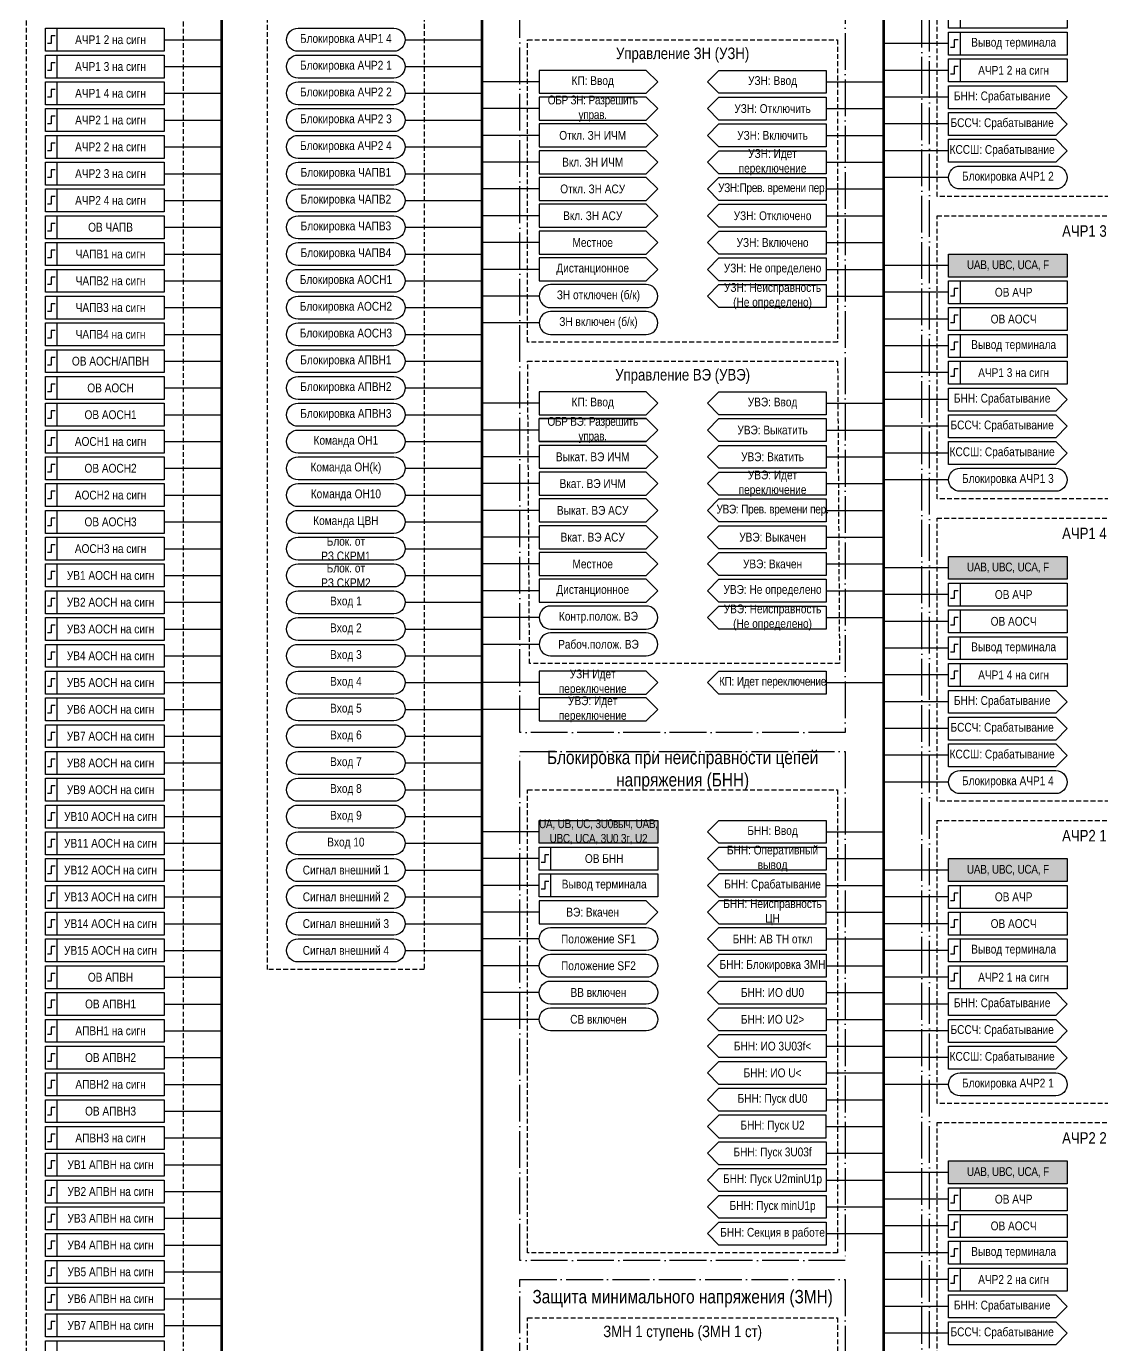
# Model space of a CAD drawing. Header units: millimetres. Extents: x -3568 to 1010, y 18 to 1948.
# Drawn here: x 76 to 357, y 1190 to 1534.5 of the extents above; entities that cross this region are included whole.
import ezdxf

# ---------------------------------------------------------------- set-up
doc = ezdxf.new("R2010")
doc.units = ezdxf.units.MM
doc.linetypes.add('ACAD_ISO04W100', pattern=[30, 24, -3, 0, -3])
doc.linetypes.add('штриховая2', pattern=[0.375, 0.25, -0.125])
doc.layers.add('TEXT', color=7, linetype='Continuous', lineweight=25)
doc.layers.add('Основная', color=7, linetype='Continuous')
doc.styles.add('2.5_Gost_RD', font='ARIALN.TTF', dxfattribs={"height": 2.5})
doc.styles.add('3.5_Gost_RD', font='ARIALN.TTF', dxfattribs={"height": 3.5})

msp = doc.modelspace()

# ---------------------------------------------------------------- hatches: boundary and pattern name
at = {"ltscale": 100, "true_color": 0x00cb62}
h = msp.add_hatch(color=112, dxfattribs=at)
h.dxf.hatch_style = 1
h.paths.add_polyline_path([(317, 1475), (348, 1475), (348, 1469), (317, 1469)])
h = msp.add_hatch(color=112, dxfattribs=at)
h.dxf.hatch_style = 1
h.paths.add_polyline_path([(317, 1396), (348, 1396), (348, 1390), (317, 1390)])
h = msp.add_hatch(color=112, dxfattribs=at)
h.dxf.hatch_style = 1
h.paths.add_polyline_path([(210, 1327), (241, 1327), (241, 1321), (210, 1321)])
h = msp.add_hatch(color=112, dxfattribs=at)
h.dxf.hatch_style = 1
h.paths.add_polyline_path([(317, 1317), (348, 1317), (348, 1311), (317, 1311)])
h = msp.add_hatch(color=112, dxfattribs=at)
h.dxf.hatch_style = 1
h.paths.add_polyline_path([(317, 1238), (348, 1238), (348, 1232), (317, 1232)])

# ---------------------------------------------------------------- linework, layer by layer
at = {"lineweight": 100, "ltscale": 100}
for p, q in [((195, 1860), (195, 505)), ((300, 1860), (300, 505)), ((127, 1695), (127, 616))]:
    msp.add_line(p, q, dxfattribs=at)
at = {"ltscale": 100}
for p, q in [((112, 1531), (127, 1531)), ((175, 1531), (195, 1531)), ((317, 1530), (300, 1530)), ((112, 1524), (127, 1524)), ((175, 1524), (195, 1524)), ((317, 1523), (300, 1523)), ((210, 1520), (195, 1520)), ((285, 1520), (300, 1520)), ((112, 1517), (127, 1517)), ((175, 1517), (195, 1517)), ((317, 1516), (300, 1516)), ((210, 1513), (195, 1513)), ((285, 1513), (300, 1513)), ((112, 1510), (127, 1510)), ((175, 1510), (195, 1510)), ((317, 1509), (300, 1509)), ((210, 1506), (195, 1506)), ((285, 1506), (300, 1506)), ((112, 1503), (127, 1503)), ((175, 1503), (195, 1503)), ((210, 1499), (195, 1499)), ((285, 1499), (300, 1499)), ((317, 1502), (300, 1502)), ((112, 1496), (127, 1496)), ((175, 1496), (195, 1496)), ((285, 1496), (257, 1496)), ((210, 1492), (195, 1492)), ((285, 1492), (300, 1492)), ((317, 1495), (300, 1495)), ((112, 1489), (127, 1489)), ((175, 1489), (195, 1489)), ((285, 1489), (257, 1489)), ((210, 1485), (195, 1485)), ((285, 1485), (300, 1485)), ((112, 1482), (127, 1482)), ((175, 1482), (195, 1482)), ((285, 1482), (257, 1482)), ((210, 1478), (195, 1478)), ((285, 1478), (300, 1478)), ((112, 1475), (127, 1475)), ((175, 1475), (195, 1475)), ((285, 1475), (257, 1475)), ((317, 1472), (300, 1472)), ((112, 1468), (127, 1468)), ((175, 1468), (195, 1468)), ((210, 1471), (195, 1471)), ((285, 1471), (300, 1471)), ((317, 1465), (300, 1465)), ((112, 1461), (127, 1461)), ((175, 1461), (195, 1461)), ((210, 1464), (195, 1464)), ((285, 1464), (300, 1464)), ((317, 1458), (300, 1458)), ((112, 1454), (127, 1454)), ((175, 1454), (195, 1454)), ((210, 1457), (195, 1457)), ((317, 1451), (300, 1451)), ((112, 1447), (127, 1447)), ((175, 1447), (195, 1447)), ((317, 1444), (300, 1444)), ((112, 1440), (127, 1440)), ((175, 1440), (195, 1440)), ((317, 1437), (300, 1437)), ((210, 1436), (195, 1436)), ((285, 1436), (300, 1436)), ((112, 1433), (127, 1433)), ((175, 1433), (195, 1433)), ((317, 1430), (300, 1430)), ((210, 1429), (195, 1429)), ((285, 1429), (300, 1429)), ((112, 1426), (127, 1426)), ((175, 1426), (195, 1426)), ((317, 1423), (300, 1423)), ((210, 1422), (195, 1422)), ((285, 1422), (300, 1422)), ((112, 1419), (127, 1419)), ((175, 1419), (195, 1419)), ((317, 1416), (300, 1416)), ((210, 1415), (195, 1415)), ((285, 1415), (300, 1415)), ((112, 1412), (127, 1412)), ((175, 1412), (195, 1412)), ((285, 1412), (257, 1412)), ((210, 1408), (195, 1408)), ((285, 1408), (300, 1408)), ((112, 1405), (127, 1405)), ((175, 1405), (195, 1405)), ((285, 1405), (257, 1405)), ((210, 1401), (195, 1401)), ((210, 1401), (195, 1401)), ((285, 1401), (300, 1401)), ((112, 1398), (127, 1398)), ((175, 1398), (195, 1398)), ((285, 1398), (257, 1398)), ((210, 1394), (195, 1394)), ((285, 1394), (300, 1394)), ((317, 1393), (300, 1393)), ((112, 1391), (127, 1391)), ((175, 1391), (195, 1391)), ((285, 1391), (257, 1391)), ((210, 1387), (195, 1387)), ((285, 1387), (300, 1387)), ((317, 1386), (300, 1386)), ((112, 1384), (127, 1384)), ((175, 1384), (195, 1384)), ((210, 1380), (195, 1380)), ((285, 1380), (300, 1380)), ((317, 1379), (300, 1379)), ((112, 1377), (127, 1377)), ((175, 1377), (195, 1377)), ((210, 1373), (195, 1373)), ((317, 1372), (300, 1372)), ((112, 1370), (127, 1370)), ((175, 1370), (195, 1370)), ((317, 1365), (300, 1365)), ((112, 1363), (127, 1363)), ((175, 1363), (195, 1363)), ((210, 1363), (195, 1363)), ((285, 1363), (300, 1363)), ((317, 1358), (300, 1358)), ((112, 1356), (127, 1356)), ((175, 1356), (195, 1356)), ((210, 1356), (195, 1356)), ((317, 1351), (300, 1351)), ((112, 1349), (127, 1349)), ((175, 1349), (195, 1349)), ((317, 1344), (300, 1344)), ((112, 1342), (127, 1342)), ((175, 1342), (195, 1342)), ((317, 1337), (300, 1337)), ((112, 1335), (127, 1335)), ((175, 1335), (195, 1335)), ((112, 1328), (127, 1328)), ((175, 1328), (195, 1328)), ((210, 1324), (195, 1324)), ((285, 1324), (300, 1324)), ((112, 1321), (127, 1321)), ((175, 1321), (195, 1321)), ((210, 1317), (195, 1317)), ((285, 1317), (300, 1317)), ((112, 1314), (127, 1314)), ((175, 1314), (195, 1314)), ((317, 1314), (300, 1314)), ((210, 1310), (195, 1310)), ((285, 1310), (300, 1310)), ((112, 1307), (127, 1307)), ((175, 1307), (195, 1307)), ((317, 1307), (300, 1307)), ((210, 1303), (195, 1303)), ((285, 1303), (300, 1303)), ((112, 1300), (127, 1300)), ((175, 1300), (195, 1300)), ((317, 1300), (300, 1300)), ((210, 1296), (195, 1296)), ((285, 1296), (300, 1296)), ((112, 1293), (127, 1293)), ((175, 1293), (195, 1293)), ((317, 1293), (300, 1293)), ((210, 1289), (195, 1289)), ((285, 1289), (300, 1289)), ((112, 1286), (127, 1286)), ((317, 1286), (300, 1286)), ((210, 1282), (195, 1282)), ((285, 1282), (300, 1282)), ((112, 1279), (127, 1279)), ((317, 1279), (300, 1279)), ((210, 1275), (195, 1275)), ((285, 1275), (300, 1275)), ((112, 1272), (127, 1272)), ((317, 1272), (300, 1272)), ((285, 1268), (300, 1268)), ((112, 1265), (127, 1265)), ((317, 1265), (300, 1265)), ((285, 1261), (300, 1261)), ((112, 1258), (127, 1258)), ((317, 1258), (300, 1258)), ((112, 1251), (127, 1251)), ((285, 1254), (300, 1254)), ((112, 1244), (127, 1244)), ((285, 1247), (300, 1247)), ((112, 1237), (127, 1237)), ((285, 1240), (300, 1240)), ((317, 1235), (300, 1235)), ((112, 1230), (127, 1230)), ((285, 1233), (300, 1233)), ((317, 1228), (300, 1228)), ((285, 1226), (300, 1226)), ((112, 1223), (127, 1223)), ((317, 1221), (300, 1221)), ((285, 1219), (300, 1219)), ((112, 1216), (127, 1216)), ((317, 1214), (300, 1214)), ((112, 1209), (127, 1209)), ((317, 1207), (300, 1207)), ((112, 1202), (127, 1202)), ((317, 1200), (300, 1200)), ((112, 1195), (127, 1195)), ((317, 1193), (300, 1193))]:
    msp.add_line(p, q, dxfattribs=at)
at = {"color": 251, "linetype": 'ACAD_ISO04W100', "lineweight": 30, "ltscale": 0.4, "true_color": 0x58595b}
for points in [[(310, 1855), (395, 1855), (395, 561), (310, 561)], [(312, 1732), (393, 1732), (393, 935), (312, 935)], [(205, 1345), (290, 1345), (290, 1212), (205, 1212)], [(205, 1207), (290, 1207), (290, 1072), (205, 1072)]]:
    msp.add_lwpolyline(points, close=True, dxfattribs=at)
at = {"color": 7, "linetype": 'штриховая2', "ltscale": 5}
for points in [[(139, 1732), (180, 1732), (180, 1288), (139, 1288)], [(76, 1697), (117, 1697), (117, 616), (76, 616)]]:
    msp.add_lwpolyline(points, close=True, dxfattribs=at)
at = {"linetype": 'ACAD_ISO04W100', "lineweight": 30, "ltscale": 0.4}
msp.add_lwpolyline([(205, 1690), (290, 1690), (290, 1350), (205, 1350)], close=True, dxfattribs=at)
at = {"linetype": 'штриховая2', "ltscale": 5}
for points in [[(314, 1564), (391, 1564), (391, 1490), (314, 1490)], [(207, 1531), (288, 1531), (288, 1452), (207, 1452)], [(314, 1485), (391, 1485), (391, 1411), (314, 1411)], [(207, 1447), (288, 1447), (288.5, 1368), (207.5, 1368)], [(314, 1406), (391, 1406), (391, 1332), (314, 1332)], [(207, 1335), (288, 1335), (288, 1214), (207, 1214)], [(314, 1327), (391, 1327), (391, 1253), (314, 1253)], [(314, 1248), (391, 1248), (391, 1174), (314, 1174)], [(207, 1197), (288, 1197), (288, 1138), (207, 1138)]]:
    msp.add_lwpolyline(points, close=True, dxfattribs=at)
at = {"ltscale": 100}
for points in [[(317, 1540), (320, 1540), (320, 1534), (317, 1534)], [(317, 1540), (348, 1540), (348, 1534), (317, 1534)], [(81, 1534), (84, 1534), (84, 1528), (81, 1528)], [(81, 1534), (112, 1534), (112, 1528), (81, 1528)], [(317, 1533), (320, 1533), (320, 1527), (317, 1527)], [(317, 1533), (348, 1533), (348, 1527), (317, 1527)], [(81, 1527), (84, 1527), (84, 1521), (81, 1521)], [(81, 1527), (112, 1527), (112, 1521), (81, 1521)], [(317, 1526), (320, 1526), (320, 1520), (317, 1520)], [(317, 1526), (348, 1526), (348, 1520), (317, 1520)], [(81, 1520), (84, 1520), (84, 1514), (81, 1514)], [(81, 1520), (112, 1520), (112, 1514), (81, 1514)], [(81, 1513), (84, 1513), (84, 1507), (81, 1507)], [(81, 1513), (112, 1513), (112, 1507), (81, 1507)], [(81, 1506), (84, 1506), (84, 1500), (81, 1500)], [(81, 1506), (112, 1506), (112, 1500), (81, 1500)], [(81, 1499), (84, 1499), (84, 1493), (81, 1493)], [(81, 1499), (112, 1499), (112, 1493), (81, 1493)], [(81, 1492), (84, 1492), (84, 1486), (81, 1486)], [(81, 1492), (112, 1492), (112, 1486), (81, 1486)], [(81, 1485), (84, 1485), (84, 1479), (81, 1479)], [(81, 1485), (112, 1485), (112, 1479), (81, 1479)], [(81, 1478), (84, 1478), (84, 1472), (81, 1472)], [(81, 1478), (112, 1478), (112, 1472), (81, 1472)], [(317, 1475), (348, 1475), (348, 1469), (317, 1469)], [(81, 1471), (84, 1471), (84, 1465), (81, 1465)], [(81, 1471), (112, 1471), (112, 1465), (81, 1465)], [(317, 1468), (320, 1468), (320, 1462), (317, 1462)], [(317, 1468), (348, 1468), (348, 1462), (317, 1462)], [(81, 1464), (84, 1464), (84, 1458), (81, 1458)], [(81, 1464), (112, 1464), (112, 1458), (81, 1458)], [(317, 1461), (320, 1461), (320, 1455), (317, 1455)], [(317, 1461), (348, 1461), (348, 1455), (317, 1455)], [(81, 1457), (84, 1457), (84, 1451), (81, 1451)], [(81, 1457), (112, 1457), (112, 1451), (81, 1451)], [(317, 1454), (320, 1454), (320, 1448), (317, 1448)], [(317, 1454), (348, 1454), (348, 1448), (317, 1448)], [(81, 1450), (84, 1450), (84, 1444), (81, 1444)], [(81, 1450), (112, 1450), (112, 1444), (81, 1444)], [(317, 1447), (320, 1447), (320, 1441), (317, 1441)], [(317, 1447), (348, 1447), (348, 1441), (317, 1441)], [(81, 1443), (84, 1443), (84, 1437), (81, 1437)], [(81, 1443), (112, 1443), (112, 1437), (81, 1437)], [(81, 1436), (84, 1436), (84, 1430), (81, 1430)], [(81, 1436), (112, 1436), (112, 1430), (81, 1430)], [(81, 1429), (84, 1429), (84, 1423), (81, 1423)], [(81, 1429), (112, 1429), (112, 1423), (81, 1423)], [(210, 1425), (210, 1419), (238, 1419), (241, 1422), (238, 1425)], [(81, 1422), (84, 1422), (84, 1416), (81, 1416)], [(81, 1422), (112, 1422), (112, 1416), (81, 1416)], [(210, 1418), (210, 1412), (238, 1412), (241, 1415), (238, 1418)], [(81, 1415), (84, 1415), (84, 1409), (81, 1409)], [(81, 1415), (112, 1415), (112, 1409), (81, 1409)], [(210, 1411), (210, 1405), (238, 1405), (241, 1408), (238, 1411)], [(81, 1408), (84, 1408), (84, 1402), (81, 1402)], [(81, 1408), (112, 1408), (112, 1402), (81, 1402)], [(210, 1404), (210, 1398), (238, 1398), (241, 1401), (238, 1404)], [(81, 1401), (84, 1401), (84, 1395), (81, 1395)], [(81, 1401), (112, 1401), (112, 1395), (81, 1395)], [(317, 1396), (348, 1396), (348, 1390), (317, 1390)], [(81, 1394), (84, 1394), (84, 1388), (81, 1388)], [(81, 1394), (112, 1394), (112, 1388), (81, 1388)], [(317, 1389), (320, 1389), (320, 1383), (317, 1383)], [(317, 1389), (348, 1389), (348, 1383), (317, 1383)], [(81, 1387), (84, 1387), (84, 1381), (81, 1381)], [(81, 1387), (112, 1387), (112, 1381), (81, 1381)], [(317, 1382), (320, 1382), (320, 1376), (317, 1376)], [(317, 1382), (348, 1382), (348, 1376), (317, 1376)], [(81, 1380), (84, 1380), (84, 1374), (81, 1374)], [(81, 1380), (112, 1380), (112, 1374), (81, 1374)], [(317, 1375), (320, 1375), (320, 1369), (317, 1369)], [(317, 1375), (348, 1375), (348, 1369), (317, 1369)], [(81, 1373), (84, 1373), (84, 1367), (81, 1367)], [(81, 1373), (112, 1373), (112, 1367), (81, 1367)], [(317, 1368), (320, 1368), (320, 1362), (317, 1362)], [(317, 1368), (348, 1368), (348, 1362), (317, 1362)], [(81, 1366), (84, 1366), (84, 1360), (81, 1360)], [(81, 1366), (112, 1366), (112, 1360), (81, 1360)], [(81, 1359), (84, 1359), (84, 1353), (81, 1353)], [(81, 1359), (112, 1359), (112, 1353), (81, 1353)], [(81, 1352), (84, 1352), (84, 1346), (81, 1346)], [(81, 1352), (112, 1352), (112, 1346), (81, 1346)], [(81, 1345), (84, 1345), (84, 1339), (81, 1339)], [(81, 1345), (112, 1345), (112, 1339), (81, 1339)], [(81, 1338), (84, 1338), (84, 1332), (81, 1332)], [(81, 1338), (112, 1338), (112, 1332), (81, 1332)], [(81, 1331), (84, 1331), (84, 1325), (81, 1325)], [(81, 1331), (112, 1331), (112, 1325), (81, 1325)], [(210, 1327), (241, 1327), (241, 1321), (210, 1321)], [(285, 1321), (257, 1321), (254, 1324), (257, 1327), (285, 1327)], [(81, 1324), (84, 1324), (84, 1318), (81, 1318)], [(81, 1324), (112, 1324), (112, 1318), (81, 1318)], [(210, 1320), (213, 1320), (213, 1314), (210, 1314)], [(210, 1320), (241, 1320), (241, 1314), (210, 1314)], [(285, 1314), (257, 1314), (254, 1317), (257, 1320), (285, 1320)], [(81, 1317), (84, 1317), (84, 1311), (81, 1311)], [(81, 1317), (112, 1317), (112, 1311), (81, 1311)], [(317, 1317), (348, 1317), (348, 1311), (317, 1311)], [(210, 1313), (241, 1313), (241, 1307), (210, 1307)], [(210, 1313), (213, 1313), (213, 1307), (210, 1307)], [(257, 1307), (285, 1307), (285, 1313), (257, 1313), (254, 1310)], [(81, 1310), (84, 1310), (84, 1304), (81, 1304)], [(81, 1310), (112, 1310), (112, 1304), (81, 1304)], [(317, 1310), (320, 1310), (320, 1304), (317, 1304)], [(317, 1310), (348, 1310), (348, 1304), (317, 1304)], [(257, 1300), (285, 1300), (285, 1306), (257, 1306), (254, 1303)], [(81, 1303), (84, 1303), (84, 1297), (81, 1297)], [(81, 1303), (112, 1303), (112, 1297), (81, 1297)], [(317, 1303), (320, 1303), (320, 1297), (317, 1297)], [(317, 1303), (348, 1303), (348, 1297), (317, 1297)], [(285, 1293), (257, 1293), (254, 1296), (257, 1299), (285, 1299)], [(81, 1296), (84, 1296), (84, 1290), (81, 1290)], [(81, 1296), (112, 1296), (112, 1290), (81, 1290)], [(317, 1296), (320, 1296), (320, 1290), (317, 1290)], [(317, 1296), (348, 1296), (348, 1290), (317, 1290)], [(285, 1286), (257, 1286), (254, 1289), (257, 1292), (285, 1292)], [(81, 1289), (84, 1289), (84, 1283), (81, 1283)], [(81, 1289), (112, 1289), (112, 1283), (81, 1283)], [(317, 1289), (320, 1289), (320, 1283), (317, 1283)], [(317, 1289), (348, 1289), (348, 1283), (317, 1283)], [(81, 1282), (84, 1282), (84, 1276), (81, 1276)], [(81, 1282), (112, 1282), (112, 1276), (81, 1276)], [(81, 1275), (84, 1275), (84, 1269), (81, 1269)], [(81, 1275), (112, 1275), (112, 1269), (81, 1269)], [(81, 1268), (84, 1268), (84, 1262), (81, 1262)], [(81, 1268), (112, 1268), (112, 1262), (81, 1262)], [(81, 1261), (84, 1261), (84, 1255), (81, 1255)], [(81, 1261), (112, 1261), (112, 1255), (81, 1255)], [(285, 1251), (257, 1251), (254, 1254), (257, 1257), (285, 1257)], [(81, 1254), (84, 1254), (84, 1248), (81, 1248)], [(81, 1254), (112, 1254), (112, 1248), (81, 1248)], [(257, 1244), (285, 1244), (285, 1250), (257, 1250), (254, 1247)], [(81, 1247), (84, 1247), (84, 1241), (81, 1241)], [(81, 1247), (112, 1247), (112, 1241), (81, 1241)], [(254, 1240), (257, 1243), (285, 1243), (285, 1237), (257, 1237)], [(81, 1240), (84, 1240), (84, 1234), (81, 1234)], [(81, 1240), (112, 1240), (112, 1234), (81, 1234)], [(317, 1238), (348, 1238), (348, 1232), (317, 1232)], [(254, 1233), (257, 1236), (285, 1236), (285, 1230), (257, 1230)], [(81, 1233), (84, 1233), (84, 1227), (81, 1227)], [(81, 1233), (112, 1233), (112, 1227), (81, 1227)], [(317, 1231), (320, 1231), (320, 1225), (317, 1225)], [(317, 1231), (348, 1231), (348, 1225), (317, 1225)], [(254, 1226), (257, 1229), (285, 1229), (285, 1223), (257, 1223)], [(81, 1226), (84, 1226), (84, 1220), (81, 1220)], [(81, 1226), (112, 1226), (112, 1220), (81, 1220)], [(317, 1224), (320, 1224), (320, 1218), (317, 1218)], [(317, 1224), (348, 1224), (348, 1218), (317, 1218)], [(285, 1216), (257, 1216), (254, 1219), (257, 1222), (285, 1222)], [(81, 1219), (84, 1219), (84, 1213), (81, 1213)], [(81, 1219), (112, 1219), (112, 1213), (81, 1213)], [(317, 1217), (320, 1217), (320, 1211), (317, 1211)], [(317, 1217), (348, 1217), (348, 1211), (317, 1211)], [(81, 1212), (84, 1212), (84, 1206), (81, 1206)], [(81, 1212), (112, 1212), (112, 1206), (81, 1206)], [(317, 1210), (320, 1210), (320, 1204), (317, 1204)], [(317, 1210), (348, 1210), (348, 1204), (317, 1204)], [(81, 1205), (84, 1205), (84, 1199), (81, 1199)], [(81, 1205), (112, 1205), (112, 1199), (81, 1199)], [(81, 1198), (84, 1198), (84, 1192), (81, 1192)], [(81, 1198), (112, 1198), (112, 1192), (81, 1192)], [(81, 1191), (84, 1191), (84, 1185), (81, 1185)], [(81, 1191), (112, 1191), (112, 1185), (81, 1185)]]:
    msp.add_lwpolyline(points, close=True, dxfattribs=at)
for points in [[(147, 1528, -1), (147, 1534), (172, 1534, -1), (172, 1528)], [(147, 1521, -1), (147, 1527), (172, 1527, -1), (172, 1521)], [(147, 1514, -1), (147, 1520), (172, 1520, -1), (172, 1514)], [(147, 1507, -1), (147, 1513), (172, 1513, -1), (172, 1507)], [(147, 1500, -1), (147, 1506), (172, 1506, -1), (172, 1500)], [(147, 1493, -1), (147, 1499), (172, 1499, -1), (172, 1493)], [(320, 1492, -1), (320, 1498), (345, 1498, -1), (345, 1492)], [(147, 1486, -1), (147, 1492), (172, 1492, -1), (172, 1486)], [(147, 1479, -1), (147, 1485), (172, 1485, -1), (172, 1479)], [(147, 1472, -1), (147, 1478), (172, 1478, -1), (172, 1472)], [(147, 1465, -1), (147, 1471), (172, 1471, -1), (172, 1465)], [(213, 1461), (238, 1461, 1), (238, 1467), (213, 1467, 1)], [(147, 1458, -1), (147, 1464), (172, 1464, -1), (172, 1458)], [(213, 1454), (238, 1454, 1), (238, 1460), (213, 1460, 1)], [(147, 1451, -1), (147, 1457), (172, 1457, -1), (172, 1451)], [(147, 1444, -1), (147, 1450), (172, 1450, -1), (172, 1444)], [(147, 1437, -1), (147, 1443), (172, 1443, -1), (172, 1437)], [(147, 1430, -1), (147, 1436), (172, 1436, -1), (172, 1430)], [(147, 1423, -1), (147, 1429), (172, 1429, -1), (172, 1423)], [(147, 1416, -1), (147, 1422), (172, 1422, -1), (172, 1416)], [(320, 1413, -1), (320, 1419), (345, 1419, -1), (345, 1413)], [(147, 1409, -1), (147, 1415), (172, 1415, -1), (172, 1409)], [(147, 1402, -1), (147, 1408), (172, 1408, -1), (172, 1402)], [(147, 1395, -1), (147, 1401), (172, 1401, -1), (172, 1395)], [(147, 1388, -1), (147, 1394), (172, 1394, -1), (172, 1388)], [(147, 1381, -1), (147, 1387), (172, 1387, -1), (172, 1381)], [(213, 1377), (238, 1377, 1), (238, 1383), (213, 1383, 1)], [(147, 1374, -1), (147, 1380), (172, 1380, -1), (172, 1374)], [(213, 1370), (238, 1370, 1), (238, 1376), (213, 1376, 1)], [(147, 1367, -1), (147, 1373), (172, 1373, -1), (172, 1367)], [(147, 1360, -1), (147, 1366), (172, 1366, -1), (172, 1360)], [(147, 1353, -1), (147, 1359), (172, 1359, -1), (172, 1353)], [(147, 1346, -1), (147, 1352), (172, 1352, -1), (172, 1346)], [(147, 1339, -1), (147, 1345), (172, 1345, -1), (172, 1339)], [(147, 1332, -1), (147, 1338), (172, 1338, -1), (172, 1332)], [(320, 1334, -1), (320, 1340), (345, 1340, -1), (345, 1334)], [(147, 1325, -1), (147, 1331), (172, 1331, -1), (172, 1325)], [(147, 1318, -1), (147, 1324), (172, 1324, -1), (172, 1318)], [(147, 1311, -1), (147, 1317), (172, 1317, -1), (172, 1311)], [(147, 1304, -1), (147, 1310), (172, 1310, -1), (172, 1304)], [(147, 1297, -1), (147, 1303), (172, 1303, -1), (172, 1297)], [(213, 1293, -1), (213, 1299), (238, 1299, -1), (238, 1293)], [(147, 1290, -1), (147, 1296), (172, 1296, -1), (172, 1290)], [(213, 1286, -1), (213, 1292), (238, 1292, -1), (238, 1286)], [(213, 1279, -1), (213, 1285), (238, 1285, -1), (238, 1279)], [(213, 1272, -1), (213, 1278), (238, 1278, -1), (238, 1272)], [(320, 1255, -1), (320, 1261), (345, 1261, -1), (345, 1255)]]:
    msp.add_lwpolyline(points, format="xyb", close=True, dxfattribs=at)
at = {"lineweight": 30, "ltscale": 100}
for points in [[(83.5, 1532), (82.5, 1532), (82.5, 1530), (81.5, 1530)], [(319.5, 1531), (318.5, 1531), (318.5, 1529), (317.5, 1529)], [(83.5, 1525), (82.5, 1525), (82.5, 1523), (81.5, 1523)], [(319.5, 1524), (318.5, 1524), (318.5, 1522), (317.5, 1522)], [(83.5, 1518), (82.5, 1518), (82.5, 1516), (81.5, 1516)], [(83.5, 1511), (82.5, 1511), (82.5, 1509), (81.5, 1509)], [(83.5, 1504), (82.5, 1504), (82.5, 1502), (81.5, 1502)], [(83.5, 1497), (82.5, 1497), (82.5, 1495), (81.5, 1495)], [(83.5, 1490), (82.5, 1490), (82.5, 1488), (81.5, 1488)], [(83.5, 1483), (82.5, 1483), (82.5, 1481), (81.5, 1481)], [(83.5, 1476), (82.5, 1476), (82.5, 1474), (81.5, 1474)], [(83.5, 1469), (82.5, 1469), (82.5, 1467), (81.5, 1467)], [(319.5, 1466), (318.5, 1466), (318.5, 1464), (317.5, 1464)], [(83.5, 1462), (82.5, 1462), (82.5, 1460), (81.5, 1460)], [(319.5, 1459), (318.5, 1459), (318.5, 1457), (317.5, 1457)], [(83.5, 1455), (82.5, 1455), (82.5, 1453), (81.5, 1453)], [(319.5, 1452), (318.5, 1452), (318.5, 1450), (317.5, 1450)], [(83.5, 1448), (82.5, 1448), (82.5, 1446), (81.5, 1446)], [(319.5, 1445), (318.5, 1445), (318.5, 1443), (317.5, 1443)], [(83.5, 1441), (82.5, 1441), (82.5, 1439), (81.5, 1439)], [(83.5, 1434), (82.5, 1434), (82.5, 1432), (81.5, 1432)], [(83.5, 1427), (82.5, 1427), (82.5, 1425), (81.5, 1425)], [(83.5, 1420), (82.5, 1420), (82.5, 1418), (81.5, 1418)], [(83.5, 1413), (82.5, 1413), (82.5, 1411), (81.5, 1411)], [(83.5, 1406), (82.5, 1406), (82.5, 1404), (81.5, 1404)], [(83.5, 1399), (82.5, 1399), (82.5, 1397), (81.5, 1397)], [(83.5, 1392), (82.5, 1392), (82.5, 1390), (81.5, 1390)], [(83.5, 1385), (82.5, 1385), (82.5, 1383), (81.5, 1383)], [(319.5, 1387), (318.5, 1387), (318.5, 1385), (317.5, 1385)], [(319.5, 1380), (318.5, 1380), (318.5, 1378), (317.5, 1378)], [(83.5, 1378), (82.5, 1378), (82.5, 1376), (81.5, 1376)], [(319.5, 1373), (318.5, 1373), (318.5, 1371), (317.5, 1371)], [(83.5, 1371), (82.5, 1371), (82.5, 1369), (81.5, 1369)], [(319.5, 1366), (318.5, 1366), (318.5, 1364), (317.5, 1364)], [(83.5, 1364), (82.5, 1364), (82.5, 1362), (81.5, 1362)], [(83.5, 1357), (82.5, 1357), (82.5, 1355), (81.5, 1355)], [(83.5, 1350), (82.5, 1350), (82.5, 1348), (81.5, 1348)], [(83.5, 1343), (82.5, 1343), (82.5, 1341), (81.5, 1341)], [(83.5, 1336), (82.5, 1336), (82.5, 1334), (81.5, 1334)], [(83.5, 1329), (82.5, 1329), (82.5, 1327), (81.5, 1327)], [(83.5, 1322), (82.5, 1322), (82.5, 1320), (81.5, 1320)], [(212.5, 1318), (211.5, 1318), (211.5, 1316), (210.5, 1316)], [(83.5, 1315), (82.5, 1315), (82.5, 1313), (81.5, 1313)], [(212.5, 1311), (211.5, 1311), (211.5, 1309), (210.5, 1309)], [(83.5, 1308), (82.5, 1308), (82.5, 1306), (81.5, 1306)], [(319.5, 1308), (318.5, 1308), (318.5, 1306), (317.5, 1306)], [(83.5, 1301), (82.5, 1301), (82.5, 1299), (81.5, 1299)], [(319.5, 1301), (318.5, 1301), (318.5, 1299), (317.5, 1299)], [(83.5, 1294), (82.5, 1294), (82.5, 1292), (81.5, 1292)], [(319.5, 1294), (318.5, 1294), (318.5, 1292), (317.5, 1292)], [(83.5, 1287), (82.5, 1287), (82.5, 1285), (81.5, 1285)], [(319.5, 1287), (318.5, 1287), (318.5, 1285), (317.5, 1285)], [(83.5, 1280), (82.5, 1280), (82.5, 1278), (81.5, 1278)], [(83.5, 1273), (82.5, 1273), (82.5, 1271), (81.5, 1271)], [(83.5, 1266), (82.5, 1266), (82.5, 1264), (81.5, 1264)], [(83.5, 1259), (82.5, 1259), (82.5, 1257), (81.5, 1257)], [(83.5, 1252), (82.5, 1252), (82.5, 1250), (81.5, 1250)], [(83.5, 1245), (82.5, 1245), (82.5, 1243), (81.5, 1243)], [(83.5, 1238), (82.5, 1238), (82.5, 1236), (81.5, 1236)], [(83.5, 1231), (82.5, 1231), (82.5, 1229), (81.5, 1229)], [(319.5, 1229), (318.5, 1229), (318.5, 1227), (317.5, 1227)], [(83.5, 1224), (82.5, 1224), (82.5, 1222), (81.5, 1222)], [(319.5, 1222), (318.5, 1222), (318.5, 1220), (317.5, 1220)], [(83.5, 1217), (82.5, 1217), (82.5, 1215), (81.5, 1215)], [(319.5, 1215), (318.5, 1215), (318.5, 1213), (317.5, 1213)], [(83.5, 1210), (82.5, 1210), (82.5, 1208), (81.5, 1208)], [(319.5, 1208), (318.5, 1208), (318.5, 1206), (317.5, 1206)], [(83.5, 1203), (82.5, 1203), (82.5, 1201), (81.5, 1201)], [(83.5, 1196), (82.5, 1196), (82.5, 1194), (81.5, 1194)]]:
    msp.add_lwpolyline(points, dxfattribs=at)
at = {"ltscale": 100}
for points in [[(254, 1520), (257, 1523), (285, 1523), (285, 1517), (257, 1517), (254, 1520)], [(254, 1513), (257, 1516), (285, 1516), (285, 1510), (257, 1510), (254, 1513)], [(317, 1518.98), (345, 1518.98), (348, 1515.98), (345, 1512.98), (317, 1512.98), (317, 1518.98)], [(254, 1506), (257, 1509), (285, 1509), (285, 1503), (257, 1503), (254, 1506)], [(317, 1511.98), (345, 1511.98), (348, 1508.98), (345, 1505.98), (317, 1505.98), (317, 1511.98)], [(317, 1504.98), (345, 1504.98), (348, 1501.98), (345, 1498.98), (317, 1498.98), (317, 1504.98)], [(254, 1499), (257, 1502), (285, 1502), (285, 1496), (257, 1496), (254, 1499)], [(254, 1492), (257, 1495), (285, 1495), (285, 1489), (257, 1489), (254, 1492)], [(254, 1485), (257, 1488), (285, 1488), (285, 1482), (257, 1482), (254, 1485)], [(254, 1478), (257, 1481), (285, 1481), (285, 1475), (257, 1475), (254, 1478)], [(285, 1468), (257, 1468), (254, 1471), (257, 1474), (285, 1474), (285, 1468), (257, 1468), (254, 1471), (257, 1474), (285, 1474)], [(285, 1461), (257, 1461), (254, 1464), (257, 1467), (285, 1467), (285, 1461), (257, 1461), (254, 1464), (257, 1467), (285, 1467)], [(254, 1436), (257, 1439), (285, 1439), (285, 1433), (257, 1433), (254, 1436)], [(317, 1439.98), (345, 1439.98), (348, 1436.98), (345, 1433.98), (317, 1433.98), (317, 1439.98)], [(210, 1426), (238, 1426), (241, 1429), (238, 1432), (210, 1432), (238, 1432), (241, 1429), (238, 1426), (210, 1426), (210, 1432)], [(254, 1429), (257, 1432), (285, 1432), (285, 1426), (257, 1426), (254, 1429)], [(317, 1432.98), (345, 1432.98), (348, 1429.98), (345, 1426.98), (317, 1426.98), (317, 1432.98)], [(254, 1422), (257, 1425), (285, 1425), (285, 1419), (257, 1419), (254, 1422)], [(317, 1425.98), (345, 1425.98), (348, 1422.98), (345, 1419.98), (317, 1419.98), (317, 1425.98)], [(254, 1415), (257, 1418), (285, 1418), (285, 1412), (257, 1412), (254, 1415)], [(254, 1408), (257, 1411), (285, 1411), (285, 1405), (257, 1405), (254, 1408)], [(254, 1401), (257, 1404), (285, 1404), (285, 1398), (257, 1398), (254, 1401)], [(254, 1394), (257, 1397), (285, 1397), (285, 1391), (257, 1391), (254, 1394)], [(285, 1384), (257, 1384), (254, 1387), (257, 1390), (285, 1390), (285, 1384), (257, 1384), (254, 1387), (257, 1390), (285, 1390)], [(285, 1377), (257, 1377), (254, 1380), (257, 1383), (285, 1383), (285, 1377), (257, 1377), (254, 1380), (257, 1383), (285, 1383)], [(254, 1363), (257, 1366), (285, 1366), (285, 1360), (257, 1360), (254, 1363)], [(317, 1360.98), (345, 1360.98), (348, 1357.98), (345, 1354.98), (317, 1354.98), (317, 1360.98)], [(317, 1353.98), (345, 1353.98), (348, 1350.98), (345, 1347.98), (317, 1347.98), (317, 1353.98)], [(317, 1346.98), (345, 1346.98), (348, 1343.98), (345, 1340.98), (317, 1340.98), (317, 1346.98)], [(317, 1281.98), (345, 1281.98), (348, 1278.98), (345, 1275.98), (317, 1275.98), (317, 1281.98)], [(317, 1274.98), (345, 1274.98), (348, 1271.98), (345, 1268.98), (317, 1268.98), (317, 1274.98)], [(317, 1267.98), (345, 1267.98), (348, 1264.98), (345, 1261.98), (317, 1261.98), (317, 1267.98)], [(317, 1202.98), (345, 1202.98), (348, 1199.98), (345, 1196.98), (317, 1196.98), (317, 1202.98)], [(317, 1195.98), (345, 1195.98), (348, 1192.98), (345, 1189.98), (317, 1189.98), (317, 1195.98)]]:
    msp.add_lwpolyline(points, dxfattribs=at)
at = {"layer": 'TEXT', "ltscale": 100}
for points in [[(210, 1523), (210, 1517), (238, 1517), (241, 1520), (238, 1523)], [(210, 1516), (210, 1510), (238, 1510), (241, 1513), (238, 1516)], [(210, 1509), (210, 1503), (238, 1503), (241, 1506), (238, 1509)], [(210, 1502), (210, 1496), (238, 1496), (241, 1499), (238, 1502)], [(210, 1495), (210, 1489), (238, 1489), (241, 1492), (238, 1495)], [(210, 1488), (210, 1482), (238, 1482), (241, 1485), (238, 1488)], [(210, 1481), (210, 1475), (238, 1475), (241, 1478), (238, 1481)], [(210, 1474), (210, 1468), (238, 1468), (241, 1471), (238, 1474)], [(210, 1439), (210, 1433), (238, 1433), (241, 1436), (238, 1439)], [(210, 1397), (210, 1391), (238, 1391), (241, 1394), (238, 1397)], [(210, 1390), (210, 1384), (238, 1384), (241, 1387), (238, 1390)], [(210, 1366), (210, 1360), (238, 1360), (241, 1363), (238, 1366)], [(210, 1359), (210, 1353), (238, 1353), (241, 1356), (238, 1359)], [(210, 1306), (210, 1300), (238, 1300), (241, 1303), (238, 1306)]]:
    msp.add_lwpolyline(points, close=True, dxfattribs=at)
at = {"layer": 'Основная', "ltscale": 100}
for points in [[(254, 1282), (257, 1285), (285, 1285), (285, 1279), (257, 1279), (254, 1282)], [(254, 1275), (257, 1278), (285, 1278), (285, 1272), (257, 1272), (254, 1275)], [(254, 1268), (257, 1271), (285, 1271), (285, 1265), (257, 1265), (254, 1268)], [(254, 1261), (257, 1264), (285, 1264), (285, 1258), (257, 1258), (254, 1261)]]:
    msp.add_lwpolyline(points, dxfattribs=at)

# ---------------------------------------------------------------- texts
at = {"ltscale": 100, "char_height": 2.3, "attachment_point": 5, "style": '2.5_Gost_RD'}
for s, insert, width in [('АЧР1 2 на сигн', (98, 1531), 27.6764), ('Блокировка АЧР1 4', (159.5, 1531), 31), ('АЧР1 3 на сигн', (98, 1524), 27.6764), ('Блокировка АЧР2 1', (159.5, 1524), 31), ('УЗН: Ввод', (271, 1520), 28), ('АЧР1 4 на сигн', (98, 1517), 27.6764), ('Блокировка АЧР2 2', (159.5, 1517), 31), ('УЗН: Отключить', (271, 1513), 28), ('АЧР2 1 на сигн', (98, 1510), 27.6764), ('Блокировка АЧР2 3', (159.5, 1510), 31), ('УЗН: Включить', (271, 1506), 28), ('АЧР2 2 на сигн', (98, 1503), 27.6764), ('Блокировка АЧР2 4', (159.5, 1503), 31), ('УЗН: Идет переключение', (271, 1499), 28), ('АЧР2 3 на сигн', (98, 1496), 27.6764), ('Блокировка ЧАПВ1', (159.5, 1496), 31), ('Блокировка АЧР1 2', (332.5, 1495), 31), ('{\\T0.95;УЗН:Прев. времени пер.}', (271, 1492), 28), ('АЧР2 4 на сигн', (98, 1489), 27.6764), ('Блокировка ЧАПВ2', (159.5, 1489), 31), ('УЗН: Отключено', (271, 1485), 28), ('ОВ ЧАПВ', (98, 1482), 27.6764), ('Блокировка ЧАПВ3', (159.5, 1482), 31), ('УЗН: Включено', (271, 1478), 28), ('ЧАПВ1 на сигн', (98, 1475), 27.6764), ('Блокировка ЧАПВ4', (159.5, 1475), 31), ('УЗН: Не определено', (271, 1471), 28), ('ЧАПВ2 на сигн', (98, 1468), 27.6764), ('Блокировка АОСН1', (159.5, 1468), 31), ('ЗН отключен (б/к)', (225.5, 1464), 31), ('УЗН: Неисправность (Не определено)', (271, 1464), 28), ('ЧАПВ3 на сигн', (98, 1461), 27.6764), ('Блокировка АОСН2', (159.5, 1461), 31), ('ЗН включен (б/к)', (225.5, 1457), 31), ('ЧАПВ4 на сигн', (98, 1454), 27.6764), ('Блокировка АОСН3', (159.5, 1454), 31), ('ОВ АОСН/АПВН', (98, 1447), 27.6764), ('Блокировка АПВН1', (159.5, 1447), 31), ('ОВ АОСН', (98, 1440), 27.6764), ('Блокировка АПВН2', (159.5, 1440), 31), ('УВЭ: Ввод', (271, 1436), 28), ('ОВ АОСН1', (98, 1433), 27.6764), ('Блокировка АПВН3', (159.5, 1433), 31), ('УВЭ: Выкатить', (271, 1429), 28), ('АОСН1 на сигн', (98, 1426), 27.6764), ('Команда ОН1', (159.5, 1426), 31), ('Выкат. ВЭ ИЧМ', (224, 1422), 28), ('УВЭ: Вкатить', (271, 1422), 28), ('ОВ АОСН2', (98, 1419), 27.6764), ('Команда ОН(k)', (159.5, 1419), 31), ('Вкат. ВЭ ИЧМ', (224, 1415), 28), ('УВЭ: Идет переключение', (271, 1415), 28), ('Блокировка АЧР1 3', (332.5, 1416), 31), ('АОСН2 на сигн', (98, 1412), 27.6764), ('Команда ОН10', (159.5, 1412), 31), ('Выкат. ВЭ АСУ', (224, 1408), 28), ('{\\T0.95;УВЭ: Прев. времени пер.}', (271, 1408), 28), ('ОВ АОСН3', (98, 1405), 27.6764), ('Команда ЦВН', (159.5, 1405), 31), ('Вкат. ВЭ АСУ', (224, 1401), 28), ('УВЭ: Выкачен', (271, 1401), 28), ('АОСН3 на сигн', (98, 1398), 27.6764), ('Блок. от ^JРЗ СКРМ1', (159.5, 1398), 31), ('УВ1 АОСН на сигн', (98, 1391), 27.6764), ('Блок. от ^JРЗ СКРМ2', (159.5, 1391), 31), ('УВЭ: Вкачен', (271, 1394), 28), ('УВЭ: Не определено', (271, 1387), 28), ('УВ2 АОСН на сигн', (98, 1384), 27.6764), ('Вход 1', (159.5, 1384), 31), ('УВЭ: Неисправность (Не определено)', (271, 1380), 28), ('УВ3 АОСН на сигн', (98, 1377), 27.6764), ('Вход 2', (159.5, 1377), 31), ('УВ4 АОСН на сигн', (98, 1370), 27.6764), ('Вход 3', (159.5, 1370), 31), ('Вход 4', (159.5, 1363), 31), ('{\\T0.95;КП: Идет переключение}', (271, 1363), 28), ('УВ5 АОСН на сигн', (98, 1363), 27.6764), ('Вход 5', (159.5, 1356), 31), ('УВ6 АОСН на сигн', (98, 1356), 27.6764), ('Вход 6', (159.5, 1349), 31), ('УВ7 АОСН на сигн', (98, 1349), 27.6764), ('УВ8 АОСН на сигн', (98, 1342), 27.6764), ('Вход 7', (159.5, 1342), 31), ('Блокировка АЧР1 4', (332.5, 1337), 31), ('УВ9 АОСН на сигн', (98, 1335), 27.6764), ('Вход 8', (159.5, 1335), 31), ('УВ10 АОСН на сигн', (98, 1328), 27.6764), ('Вход 9', (159.5, 1328), 31), ('БНН: Ввод', (271, 1324), 28), ('УВ11 АОСН на сигн', (98, 1321), 27.6764), ('Вход 10', (159.5, 1321), 31), ('БНН: Оперативный вывод', (271, 1317), 28), ('УВ12 АОСН на сигн', (98, 1314), 27.6764), ('БНН: Срабатывание', (271, 1310), 28), ('УВ13 АОСН на сигн', (98, 1307), 27.6764), ('БНН: Неисправность ЦН', (271, 1303), 28), ('УВ14 АОСН на сигн', (98, 1300), 27.6764), ('БНН: АВ ТН откл', (271, 1296), 28), ('УВ15 АОСН на сигн', (98, 1293), 27.6764), ('БНН: Блокировка ЗМН', (271, 1289), 28), ('ОВ АПВН', (98, 1286), 27.6764), ('ВВ включен', (225.5, 1282), 31), ('ОВ АПВН1', (98, 1279), 27.6764), ('СВ включен', (225.5, 1275), 31), ('АПВН1 на сигн', (98, 1272), 27.6764), ('ОВ АПВН2', (98, 1265), 27.6764), ('АПВН2 на сигн', (98, 1258), 27.6764), ('Блокировка АЧР2 1', (332.5, 1258), 31), ('БНН: Пуск dU0', (271, 1254), 28), ('ОВ АПВН3', (98, 1251), 27.6764), ('БНН: Пуск U2', (271, 1247), 28), ('АПВН3 на сигн', (98, 1244), 27.6764), ('БНН: Пуск 3U03f', (271, 1240), 28), ('УВ1 АПВН на сигн', (98, 1237), 27.6764), ('БНН: Пуск U2minU1p', (271, 1233), 28), ('УВ2 АПВН на сигн', (98, 1230), 27.6764), ('БНН: Пуск minU1p', (271, 1226), 28), ('УВ3 АПВН на сигн', (98, 1223), 27.6764), ('БНН: Секция в работе', (271, 1219), 28), ('УВ4 АПВН на сигн', (98, 1216), 27.6764), ('УВ5 АПВН на сигн', (98, 1209), 27.6764), ('УВ6 АПВН на сигн', (98, 1202), 27.6764), ('УВ7 АПВН на сигн', (98, 1195), 27.6764)]:
    msp.add_mtext(s, dxfattribs=dict(at, insert=insert, width=width))
at = {"color": 0, "ltscale": 100, "char_height": 2.3, "attachment_point": 5, "style": '2.5_Gost_RD'}
for s, insert, width in [('{\\C256;Вывод терминала}', (334, 1530), 28), ('{\\C256;АЧР1 2 на сигн}', (334, 1523), 27.6764), ('{\\C256;БНН: Срабатывание}', (331, 1515.98), 28), ('{\\C256;БССЧ: Срабатывание}', (331, 1508.98), 28), ('{\\C256;КССШ: Срабатывание}', (331, 1501.98), 28), ('{\\C256;Вывод терминала}', (334, 1451), 28), ('{\\C256;АЧР1 3 на сигн}', (334, 1444), 27.6764), ('{\\C256;БНН: Срабатывание}', (331, 1436.98), 28), ('{\\C256;БССЧ: Срабатывание}', (331, 1429.98), 28), ('{\\C256;КССШ: Срабатывание}', (331, 1422.98), 28), ('{\\C256;Вывод терминала}', (334, 1372), 28), ('{\\C256;АЧР1 4 на сигн}', (334, 1365), 27.6764), ('{\\C256;БНН: Срабатывание}', (331, 1357.98), 28), ('{\\C256;БССЧ: Срабатывание}', (331, 1350.98), 28), ('{\\C256;КССШ: Срабатывание}', (331, 1343.98), 28), ('{\\C256;Вывод терминала}', (334, 1293), 28), ('{\\C256;АЧР2 1 на сигн}', (334, 1286), 27.6764), ('{\\C256;БНН: Срабатывание}', (331, 1278.98), 28), ('{\\C256;БССЧ: Срабатывание}', (331, 1271.98), 28), ('{\\C256;КССШ: Срабатывание}', (331, 1264.98), 28), ('{\\C256;Вывод терминала}', (334, 1214), 28), ('{\\C256;АЧР2 2 на сигн}', (334, 1207), 27.6764), ('{\\C256;БНН: Срабатывание}', (331, 1199.98), 28), ('{\\C256;БССЧ: Срабатывание}', (331, 1192.98), 28)]:
    msp.add_mtext(s, dxfattribs=dict(at, insert=insert, width=width))
at = {"color": 128, "ltscale": 100, "true_color": 0x0b6436, "attachment_point": 5, "style": '3.5_Gost_RD'}
for s, insert, char_height, width in [('Управление ЗН (УЗН)', (247.5, 1527), 3, 81), ('АЧР1 3', (352.5, 1481), 3, 81), ('Управление ВЭ (УВЭ)', (247.5, 1443), 3, 81), ('АЧР1 4', (352.5, 1402), 3, 81), ('\\pt108.5;Блокировка при неисправности цепей напряжения (БНН)', (247.5, 1340), 3.5, 85), ('АЧР2 1', (352.5, 1323), 3, 81), ('АЧР2 2', (352.5, 1244), 3, 81), ('Защита минимального напряжения (ЗМН)', (247.5, 1202), 3.5, 85), ('ЗМН 1 ступень (ЗМН 1 ст)', (247.5, 1193), 3, 81)]:
    msp.add_mtext(s, dxfattribs=dict(at, insert=insert, char_height=char_height, width=width))
at = {"layer": 'TEXT', "ltscale": 100, "char_height": 2.3, "attachment_point": 5, "style": '2.5_Gost_RD'}
for s, insert, width in [('КП: Ввод', (224, 1520), 28), ('{\\T0.95;ОБР ЗН: Разрешить управ.}', (224, 1513), 28), ('Откл. ЗН ИЧМ', (224, 1506), 28), ('Вкл. ЗН ИЧМ', (224, 1499), 28), ('Откл. ЗН АСУ', (224, 1492), 28), ('Вкл. ЗН АСУ', (224, 1485), 28), ('Местное', (224, 1478), 28), ('Дистанционное', (224, 1471), 28), ('{\\T0.95;UAB, UBC, UCA, F}', (332.5, 1472), 31), ('КП: Ввод', (224, 1436), 28), ('{\\T0.95;ОБР ВЭ: Разрешить управ.}', (224, 1429), 28), ('Местное', (224, 1394), 28), ('{\\T0.95;UAB, UBC, UCA, F}', (332.5, 1393), 31), ('Дистанционное', (224, 1387), 28), ('Контр.полож. ВЭ', (225.5, 1380), 31), ('\\pt18.4;Рабоч.полож. ВЭ', (225.5, 1373), 31), ('УЗН Идет переключение', (224, 1363), 28), ('УВЭ: Идет переключение', (224, 1356), 28), ('ОВ БНН', (227, 1317), 28), ('Сигнал внешний 1', (159.5, 1314), 31), ('{\\T0.95;UAB, UBC, UCA, F}', (332.5, 1314), 31), ('Сигнал внешний 2', (159.5, 1307), 31), ('ВЭ: Вкачен', (224, 1303), 28), ('Сигнал внешний 3', (159.5, 1300), 31), ('Положение SF1', (225.5, 1296), 31), ('Сигнал внешний 4', (159.5, 1293), 31), ('Положение SF2', (225.5, 1289), 31), ('{\\T0.95;UAB, UBC, UCA, F}', (332.5, 1235), 31)]:
    msp.add_mtext(s, dxfattribs=dict(at, insert=insert, width=width))
at = {"layer": 'TEXT', "color": 0, "ltscale": 100, "char_height": 2.3, "width": 28, "attachment_point": 5, "style": '2.5_Gost_RD'}
for s, insert in [('{\\C256;ОВ АЧР}', (334, 1465)), ('{\\C256;ОВ АОСЧ}', (334, 1458)), ('{\\C256;ОВ АЧР}', (334, 1386)), ('{\\C256;ОВ АОСЧ}', (334, 1379)), ('{\\C256;Вывод терминала}', (227, 1310)), ('{\\C256;ОВ АЧР}', (334, 1307)), ('{\\C256;ОВ АОСЧ}', (334, 1300)), ('{\\C256;ОВ АЧР}', (334, 1228)), ('{\\C256;ОВ АОСЧ}', (334, 1221))]:
    msp.add_mtext(s, dxfattribs=dict(at, insert=insert))
at = {"layer": 'TEXT', "color": 3, "ltscale": 100, "insert": (225.5, 1324), "char_height": 2.3, "width": 31, "attachment_point": 5, "style": '2.5_Gost_RD'}
msp.add_mtext('{\\T0.95;\\C256;UA, UB, UC, 3U0выч, UAB, UBC, UCA, 3U0 3г, U2}', dxfattribs=at)
at = {"layer": 'Основная', "ltscale": 100, "char_height": 2.3, "width": 28, "attachment_point": 5, "style": '2.5_Gost_RD'}
for s, insert in [('БНН: ИО dU0', (271, 1282)), ('{\\C256;БНН: ИО \\C7;U2>}', (271, 1275)), ('{\\C256;БНН: ИО \\C7;3U03f<}', (271, 1268)), ('{\\C256;БНН: ИО \\C7;U<}', (271, 1261))]:
    msp.add_mtext(s, dxfattribs=dict(at, insert=insert))

doc.saveas('drawing.dxf')
